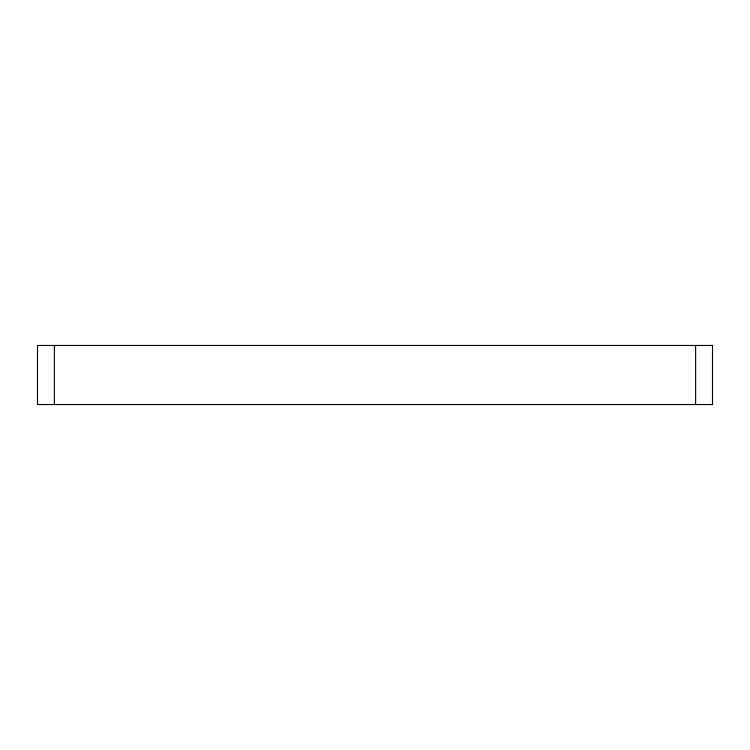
<?xml version="1.0" encoding="UTF-8"?>
<svg xmlns="http://www.w3.org/2000/svg" width="750" height="750" viewBox="0 0 750 750"><rect width="100%" height="100%" fill="white"/><g stroke="black" fill="none" stroke-linecap="round" stroke-linejoin="round"><path stroke-width="1.12" d="M695.625 345.469L695.625 404.531M54.375 345.469L54.375 404.531M712.5 345.469L37.5 345.469L37.5 404.531L712.5 404.531L712.5 345.469"/></g></svg>
